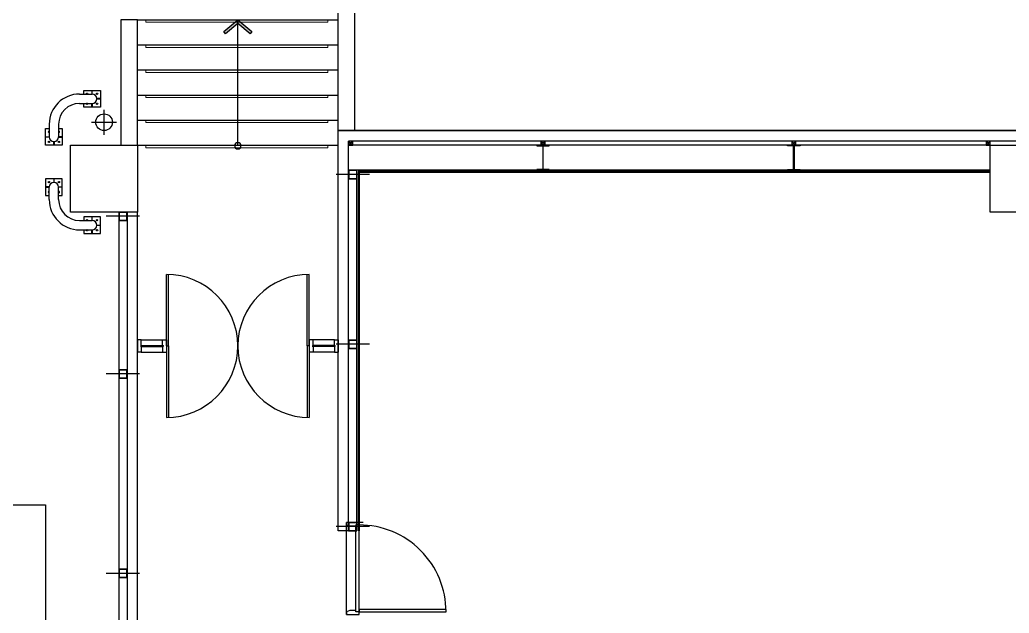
# Model space of a CAD drawing. Header units: millimetres. Extents: x 8456 to 190005487, y 619 to 455456909.
# Drawn here: x 209829 to 211652, y 159517 to 160610 of the extents above; entities that cross this region are included whole.
import ezdxf

# ---------------------------------------------------------------- set-up
doc = ezdxf.new("R2010")
doc.units = ezdxf.units.MM
doc.header["$LTSCALE"] = 400
doc.header["$MEASUREMENT"] = 0
doc.linetypes.add('CEN', pattern=[62, 60, -1, 0, -1])
doc.linetypes.add('HID', pattern=[2, 1.1, -0.9])
doc.layers.get('0').update_dxf_attribs({"linetype": 'CONTINUOUS'})
doc.layers.get('Defpoints').update_dxf_attribs({"color": 153, "linetype": 'CONTINUOUS'})
for name, color, linetype in [('A-PK', 6, 'CONTINUOUS'), ('AA-창호-문', 7, 'CONTINUOUS'), ('AA-창호-창', 4, 'CONTINUOUS'), ('CEN', 1, 'CEN'), ('COL', 2, 'CONTINUOUS'), ('FIN', 5, 'CONTINUOUS'), ('HID', 3, 'HID'), ('WAL', 3, 'CONTINUOUS'), ('석고보드', 4, 'CONTINUOUS'), ('우수홈통', 6, 'CONTINUOUS'), ('지하1층평면도$0$외벽벽체보강재', 210, 'CONTINUOUS'), ('지하1층평면도$0$하지재', 6, 'CONTINUOUS'), ('지하2층평면도$0$지상1충돌방지대', 6, 'CONTINUOUS'), ('판넬', 4, 'CONTINUOUS')]:
    doc.layers.add(name, color=color, linetype=linetype)
for name, color, linetype, lineweight in [('XR-평면도$0$A-DWXM-DOOR', 4, 'CONTINUOUS', 25), ('XR-평면도$0$A-SSXK-LEAD', 7, 'CONTINUOUS', 25), ('XR-평면도$0$A-SSXM-STAIR', 7, 'CONTINUOUS', 25), ('XR-평면도$0$A-SSXS-NONS', 8, 'CONTINUOUS', 18)]:
    doc.layers.add(name, color=color, linetype=linetype, lineweight=lineweight)

# ---------------------------------------------------------------- blocks, each defined once
blk = doc.blocks.new('A$C2DB436D3')
at = {"color": 8}
for p, q in [((26953.5, 23808.1, 2515.7), (26953.5, 27267.6, 2515.7)), ((26909.5, 23813.6, 2515.7), (26909.5, 27223.6, 2515.7)), ((26608.6, 24068.3, 2515.7), (26645.5, 24099.6, 2515.7)), ((26645.5, 24089.9, 2515.7), (26613.4, 24062.7, 2515.7)), ((26645.5, 24099.6, 2515.7), (26682.5, 24068.3, 2515.7)), ((26677.7, 24062.7, 2515.7), (26645.5, 24089.9, 2515.7)), ((26613.4, 24062.7, 2515.7), (26608.6, 24068.3, 2515.7)), ((26682.5, 24068.3, 2515.7), (26677.7, 24062.7, 2515.7)), ((26948, 23780.6, 2515.7), (26937, 23780.6, 2515.7)), ((26937, 23780.6, 2515.7), (26937, 23769.6, 2515.7)), ((26937, 23769.6, 2515.7), (26948, 23769.6, 2515.7)), ((26948, 23769.6, 2515.7), (26948, 23780.6, 2515.7)), ((27454, 23780.6, 2515.7), (27443, 23780.6, 2515.7)), ((27443, 23780.6, 2515.7), (27443, 23769.6, 2515.7)), ((27443, 23769.6, 2515.7), (27454, 23769.6, 2515.7)), ((27454, 23769.6, 2515.7), (27454, 23780.6, 2515.7)), ((28114, 23780.6, 2515.7), (28103, 23780.6, 2515.7)), ((28103, 23780.6, 2515.7), (28103, 23769.6, 2515.7)), ((28103, 23769.6, 2515.7), (28114, 23769.6, 2515.7)), ((28114, 23769.6, 2515.7), (28114, 23780.6, 2515.7)), ((28625.5, 23780.6, 2515.7), (28614.5, 23780.6, 2515.7)), ((28614.5, 23780.6, 2515.7), (28614.5, 23769.6, 2515.7)), ((28614.5, 23769.6, 2515.7), (28625.5, 23769.6, 2515.7)), ((28625.5, 23769.6, 2515.7), (28625.5, 23780.6, 2515.7))]:
    blk.add_line(p, q, dxfattribs=at)
for points in [[(26645.5, 24089.9, 2515.7), (26645.5, 24099.6, 2515.7), (26613.4, 24062.7, 2515.7), (26608.6, 24068.3, 2515.7)], [(26677.7, 24062.7, 2515.7), (26682.5, 24068.3, 2515.7), (26645.5, 24089.9, 2515.7), (26645.5, 24099.6, 2515.7)]]:
    blk.add_solid(points, dxfattribs=at)
at = {"layer": 'A-PK', "color": 8}
for p, q in [((25435.5, 22823.6, 2515.7), (26139.5, 22823.6, 2515.7)), ((26139.5, 22823.6, 2515.7), (26139.5, 21063.6, 2515.7))]:
    blk.add_line(p, q, dxfattribs=at)
at = {"layer": 'AA-창호-문', "color": 8}
for p, q in [((26457.4, 23241.6, 2515.7), (26457.4, 23429.7, 2515.7)), ((26462.9, 23241.6, 2515.7), (26462.9, 23429.6, 2515.7)), ((26828.1, 23241.6, 2515.7), (26828.1, 23429.6, 2515.7)), ((26833.6, 23241.6, 2515.7), (26833.6, 23429.7, 2515.7)), ((26457.4, 23241.6, 2515.7), (26462.9, 23241.6, 2515.7)), ((26457.4, 23241.6, 2515.7), (26457.4, 23053.5, 2515.7)), ((26462.9, 23241.6, 2515.7), (26462.9, 23053.5, 2515.7)), ((26833.6, 23241.6, 2515.7), (26828.1, 23241.6, 2515.7)), ((26828.1, 23241.6, 2515.7), (26828.1, 23053.5, 2515.7)), ((26833.6, 23241.6, 2515.7), (26833.6, 23053.5, 2515.7))]:
    blk.add_line(p, q, dxfattribs=at)
for centre, start, end in [((26457.4, 23241.6, 2515.7), 0, 90), ((26833.6, 23241.6, 2515.7), 90, 180), ((26457.4, 23241.6, 2515.7), 270, 0), ((26833.6, 23241.6, 2515.7), 180, 270)]:
    blk.add_arc(centre, 188.1, start, end, dxfattribs=at)
at = {"layer": 'AA-창호-창', "color": 8}
for p, q in [((26381.5, 23258.1, 2515.7), (26381.5, 23225.1, 2515.7)), ((26391.4, 23258.1, 2515.7), (26381.5, 23258.1, 2515.7)), ((26391.4, 23243.5, 2515.7), (26391.4, 23258.1, 2515.7)), ((26391.4, 23258.1, 2515.7), (26447.5, 23258.1, 2515.7)), ((26447.5, 23243.5, 2515.7), (26447.5, 23258.1, 2515.7)), ((26447.5, 23258.1, 2515.7), (26457.4, 23258.1, 2515.7)), ((26457.4, 23258.1, 2515.7), (26457.4, 23225.1, 2515.7)), ((26843.5, 23258.1, 2515.7), (26833.6, 23258.1, 2515.7)), ((26833.6, 23258.1, 2515.7), (26833.6, 23225.1, 2515.7)), ((26843.5, 23243.5, 2515.7), (26843.5, 23258.1, 2515.7)), ((26899.6, 23258.1, 2515.7), (26843.5, 23258.1, 2515.7)), ((26899.6, 23243.5, 2515.7), (26899.6, 23258.1, 2515.7)), ((26899.6, 23258.1, 2515.7), (26909.5, 23258.1, 2515.7)), ((26909.5, 23258.1, 2515.7), (26909.5, 23225.1, 2515.7)), ((26391.4, 23225.1, 2515.7), (26381.5, 23225.1, 2515.7)), ((26391.4, 23243.5, 2515.7), (26390.2, 23243.1, 2515.7)), ((26390.2, 23243.1, 2515.7), (26390.2, 23240, 2515.7)), ((26391.4, 23239.6, 2515.7), (26390.2, 23240, 2515.7)), ((26390.7, 23242.9, 2515.7), (26448.3, 23242.9, 2515.7)), ((26390.7, 23242.9, 2515.7), (26390.7, 23240.2, 2515.7)), ((26390.7, 23240.2, 2515.7), (26448.3, 23240.2, 2515.7)), ((26391.4, 23239.6, 2515.7), (26391.4, 23225.1, 2515.7)), ((26391.4, 23225.1, 2515.7), (26447.5, 23225.1, 2515.7)), ((26447.5, 23243.5, 2515.7), (26448.8, 23243.1, 2515.7)), ((26447.5, 23239.6, 2515.7), (26448.8, 23240, 2515.7)), ((26447.5, 23239.6, 2515.7), (26447.5, 23225.1, 2515.7)), ((26447.5, 23225.1, 2515.7), (26457.4, 23225.1, 2515.7)), ((26448.3, 23242.9, 2515.7), (26448.3, 23240.2, 2515.7)), ((26448.3, 23242.9, 2515.7), (26448.3, 23240.2, 2515.7)), ((26448.8, 23243.1, 2515.7), (26448.8, 23240, 2515.7)), ((26843.5, 23225.1, 2515.7), (26833.6, 23225.1, 2515.7)), ((26843.5, 23243.5, 2515.7), (26842.3, 23243.1, 2515.7)), ((26842.3, 23243.1, 2515.7), (26842.3, 23240, 2515.7)), ((26843.5, 23239.6, 2515.7), (26842.3, 23240, 2515.7)), ((26900.4, 23242.9, 2515.7), (26842.8, 23242.9, 2515.7)), ((26842.8, 23242.9, 2515.7), (26842.8, 23240.2, 2515.7)), ((26842.8, 23242.9, 2515.7), (26842.8, 23240.2, 2515.7)), ((26900.4, 23240.2, 2515.7), (26842.8, 23240.2, 2515.7)), ((26843.5, 23239.6, 2515.7), (26843.5, 23225.1, 2515.7)), ((26899.6, 23225.1, 2515.7), (26843.5, 23225.1, 2515.7)), ((26899.6, 23243.5, 2515.7), (26900.9, 23243.1, 2515.7)), ((26899.6, 23239.6, 2515.7), (26900.9, 23240, 2515.7)), ((26899.6, 23239.6, 2515.7), (26899.6, 23225.1, 2515.7)), ((26899.6, 23225.1, 2515.7), (26909.5, 23225.1, 2515.7)), ((26900.4, 23242.9, 2515.7), (26900.4, 23240.2, 2515.7)), ((26900.9, 23243.1, 2515.7), (26900.9, 23240, 2515.7))]:
    blk.add_line(p, q, dxfattribs=at)
at = {"layer": 'AA-창호-창', "color": 8, "elevation": 2515.7}
for points in [[(26391.4, 23243.7), (26392, 23243.4), (26392.2, 23243.2), (26392.3, 23242.9)], [(26391.4, 23239.4), (26392, 23239.7), (26392.2, 23239.9), (26392.3, 23240.2)], [(26447.5, 23243.7), (26446.9, 23243.4), (26446.8, 23243.2), (26446.7, 23242.9)], [(26447.5, 23239.4), (26446.9, 23239.7), (26446.8, 23239.9), (26446.7, 23240.2)], [(26843.5, 23243.7), (26844.1, 23243.4), (26844.3, 23243.2), (26844.4, 23242.9)], [(26843.5, 23239.4), (26844.1, 23239.7), (26844.3, 23239.9), (26844.4, 23240.2)], [(26899.6, 23243.7), (26899, 23243.4), (26898.9, 23243.2), (26898.8, 23242.9)], [(26899.6, 23239.4), (26899, 23239.7), (26898.9, 23239.9), (26898.8, 23240.2)]]:
    blk.add_lwpolyline(points, dxfattribs=at)
at = {"layer": 'CEN', "color": 8}
for p, q in [((26947.5, 23770.1, 2515.7), (26937.5, 23780, 2515.7)), ((26947.5, 23780, 2515.7), (26937.5, 23770.1, 2515.7)), ((27453.5, 23780, 2515.7), (27443.5, 23770.1, 2515.7)), ((27453.5, 23770.1, 2515.7), (27443.5, 23780, 2515.7)), ((28113.5, 23780, 2515.7), (28103.5, 23770.1, 2515.7)), ((28113.5, 23770.1, 2515.7), (28103.5, 23780, 2515.7)), ((28625, 23780, 2515.7), (28615, 23770.1, 2515.7)), ((28625, 23770.1, 2515.7), (28615, 23780, 2515.7))]:
    blk.add_line(p, q, dxfattribs=at)
at = {"layer": 'CEN', "color": 8, "elevation": 2515.7}
for points in [[(26992, 23692.6), (26904, 23692.6)], [(26387, 23582.6), (26299, 23582.6)], [(26992, 23246), (26904, 23246)], [(26387, 23167.9), (26299, 23167.9)], [(26992, 22766.4), (26904, 22766.4)], [(26387, 22643.2), (26299, 22643.2)]]:
    blk.add_lwpolyline(points, dxfattribs=at)
at = {"layer": 'COL', "color": 8}
for p, q in [((26205.5, 23769.6, 2515.7), (26381.5, 23769.6, 2515.7)), ((26205.5, 23593.6, 2515.7), (26205.5, 23769.6, 2515.7)), ((26381.5, 23769.6, 2515.7), (26381.5, 23593.6, 2515.7)), ((28625.5, 23769.6, 2515.7), (28801.5, 23769.6, 2515.7)), ((28625.5, 23593.6, 2515.7), (28625.5, 23769.6, 2515.7)), ((26381.5, 23593.6, 2515.7), (26205.5, 23593.6, 2515.7)), ((28801.5, 23593.6, 2515.7), (28625.5, 23593.6, 2515.7))]:
    blk.add_line(p, q, dxfattribs=at)
at = {"layer": 'Defpoints', "color": 8}
blk.add_line((26975.5, 22777.4, 2515.7), (26931.5, 22777.4, 2515.7), dxfattribs=at)
at = {"layer": 'FIN', "color": 8}
for p, q in [((28625.5, 23769.6, 2515.7), (26937, 23769.6, 2515.7)), ((28625.5, 23703.6, 2515.7), (26937, 23703.6, 2515.7)), ((26959, 22755.4, 2515.7), (26959, 23703.6, 2515.7)), ((26332, 23571.6, 2515.7), (26332, 21080.1, 2515.7))]:
    blk.add_line(p, q, dxfattribs=at)
at = {"layer": 'HID', "color": 8}
blk.add_line((26953.5, 23808.1, 2515.7), (31221.5, 23808.1, 2515.7), dxfattribs=at)
at = {"layer": 'WAL', "color": 8, "elevation": 2515.7}
for points in [[(26959, 23681.6), (26959, 23703.6), (26937, 23703.6), (26937, 23681.6)], [(26958.2, 23682.4), (26958.2, 23702.7), (26937.9, 23702.7), (26937.9, 23682.4)], [(26354, 23571.6), (26354, 23593.6), (26332, 23593.6), (26332, 23571.6)], [(26353.2, 23572.4), (26353.2, 23592.7), (26332.9, 23592.7), (26332.9, 23572.4)], [(26959, 23235), (26959, 23257), (26937, 23257), (26937, 23235)], [(26958.2, 23235.8), (26958.2, 23256.1), (26937.9, 23256.1), (26937.9, 23235.8)], [(26354, 23156.9), (26354, 23178.9), (26332, 23178.9), (26332, 23156.9)], [(26353.2, 23157.7), (26353.2, 23178), (26332.9, 23178), (26332.9, 23157.7)], [(26959, 22755.4), (26959, 22777.4), (26937, 22777.4), (26937, 22755.4)], [(26958.2, 22756.2), (26958.2, 22776.5), (26937.9, 22776.5), (26937.9, 22756.2)], [(26354, 22632.2), (26354, 22654.2), (26332, 22654.2), (26332, 22632.2)], [(26353.2, 22633), (26353.2, 22653.3), (26332.9, 22653.3), (26332.9, 22633)]]:
    blk.add_lwpolyline(points, close=True, dxfattribs=at)
at = {"layer": 'XR-평면도$0$A-DWXM-DOOR', "color": 8}
for p, q in [((26931.5, 22535.4, 2515.7), (26931.5, 22777.4, 2515.7)), ((26955.7, 22545.3, 2515.7), (26955.7, 22767.5, 2515.7)), ((26964.5, 22535.4, 2515.7), (26964.5, 22777.4, 2515.7))]:
    blk.add_line(p, q, dxfattribs=at)
at = {"layer": 'XR-평면도$0$A-DWXM-DOOR', "color": 8, "elevation": 2515.7}
for points in [[(26964.5, 22777.4), (26964.5, 22770.8), (26955.7, 22770.8), (26955.7, 22767.5), (26940.3, 22767.5), (26931.5, 22770.8), (26931.5, 22777.4)], [(27193.3, 22542), (27193.3, 22548.6), (26964.5, 22548.6), (26964.5, 22542)], [(26964.5, 22535.4), (26964.5, 22542), (26955.7, 22542), (26955.7, 22545.3), (26940.3, 22545.3), (26931.5, 22542), (26931.5, 22535.4)]]:
    blk.add_lwpolyline(points, close=True, dxfattribs=at)
blk.add_lwpolyline([(26964.5, 22542), (27193.3, 22542, 0.414214), (26964.5, 22770.8, 1)], format="xyb", dxfattribs=at)
at = {"layer": 'XR-평면도$0$A-SSXK-LEAD', "color": 8}
blk.add_line((26645.5, 23769.6, 2515.7), (26645.5, 24099.6, 2515.7), dxfattribs=at)
for start, end in [(90, 270), (270, 90)]:
    blk.add_arc((26645.5, 23767.9, 2515.7), 8.25, start, end, dxfattribs=at)
at = {"layer": 'XR-평면도$0$A-SSXM-STAIR', "color": 8}
for p, q in [((26381.5, 24099.6, 2515.7), (26337.5, 24099.6, 2515.7)), ((26337.5, 24099.6, 2515.7), (26337.5, 23769.6, 2515.7)), ((26381.5, 24099.6, 2515.7), (26909.5, 24099.6, 2515.7)), ((26381.5, 23769.6, 2515.7), (26381.5, 24099.6, 2515.7)), ((26381.5, 24033.6, 2515.7), (26909.5, 24033.6, 2515.7)), ((26381.5, 23967.6, 2515.7), (26909.5, 23967.6, 2515.7)), ((26381.5, 23901.6, 2515.7), (26909.5, 23901.6, 2515.7)), ((26381.5, 23835.6, 2515.7), (26909.5, 23835.6, 2515.7)), ((26381.5, 23769.6, 2515.7), (26909.5, 23769.6, 2515.7))]:
    blk.add_line(p, q, dxfattribs=at)
at = {"layer": 'XR-평면도$0$A-SSXS-NONS', "color": 8}
for p, q in [((26403.5, 24099.6, 2515.7), (26403.5, 24093, 2515.7)), ((26403.5, 24093, 2515.7), (26882, 24093, 2515.7)), ((26882, 24093, 2515.7), (26882, 24099.6, 2515.7)), ((26403.5, 24033.6, 2515.7), (26403.5, 24027, 2515.7)), ((26882, 24027, 2515.7), (26882, 24033.6, 2515.7)), ((26403.5, 24027, 2515.7), (26882, 24027, 2515.7)), ((26403.5, 23967.6, 2515.7), (26403.5, 23961, 2515.7)), ((26403.5, 23961, 2515.7), (26882, 23961, 2515.7)), ((26882, 23961, 2515.7), (26882, 23967.6, 2515.7)), ((26403.5, 23901.6, 2515.7), (26403.5, 23895, 2515.7)), ((26882, 23895, 2515.7), (26882, 23901.6, 2515.7)), ((26403.5, 23895, 2515.7), (26882, 23895, 2515.7)), ((26403.5, 23835.6, 2515.7), (26403.5, 23829, 2515.7)), ((26403.5, 23829, 2515.7), (26882, 23829, 2515.7)), ((26882, 23829, 2515.7), (26882, 23835.6, 2515.7)), ((26403.5, 23769.6, 2515.7), (26403.5, 23763, 2515.7)), ((26882, 23763, 2515.7), (26882, 23769.6, 2515.7)), ((26403.5, 23763, 2515.7), (26882, 23763, 2515.7))]:
    blk.add_line(p, q, dxfattribs=at)
at = {"layer": '석고보드', "color": 8}
for p, q in [((28625.5, 23808.1, 2515.7), (26964.5, 23808.1, 2515.7)), ((28625.5, 23700.8, 2515.7), (26961.8, 23700.8, 2515.7)), ((26961.8, 23700.8, 2515.7), (26961.8, 22755.4, 2515.7)), ((26964.5, 23698.1, 2515.7), (26964.5, 22755.4, 2515.7)), ((28625.5, 23698.1, 2515.7), (26964.5, 23698.1, 2515.7)), ((26937, 22755.4, 2515.7), (26909.5, 22755.4, 2515.7))]:
    blk.add_line(p, q, dxfattribs=at)
at = {"layer": '우수홈통', "color": 8}
for p, q in [((26293.5, 23797.1, 2515.7), (26293.5, 23863.1, 2515.7)), ((26260.5, 23830.1, 2515.7), (26326.5, 23830.1, 2515.7))]:
    blk.add_line(p, q, dxfattribs=at)
blk.add_circle((26293.5, 23830.1, 2515.7), 22, dxfattribs=at)
at = {"layer": '지하1층평면도$0$외벽벽체보강재', "color": 8}
for p, q in [((27465, 23769.6, 2515.7), (27432, 23769.6, 2515.7)), ((27432, 23769.6, 2515.7), (27432, 23767.6, 2515.7)), ((27465, 23767.6, 2515.7), (27465, 23769.6, 2515.7)), ((28092, 23767.6, 2515.7), (28092, 23769.6, 2515.7)), ((28092, 23769.6, 2515.7), (28125, 23769.6, 2515.7)), ((28125, 23769.6, 2515.7), (28125, 23767.6, 2515.7)), ((27432, 23767.6, 2515.7), (27447.8, 23767.6, 2515.7)), ((27447.8, 23767.6, 2515.7), (27447.8, 23705.5, 2515.7)), ((27449.3, 23705.5, 2515.7), (27449.3, 23767.6, 2515.7)), ((27449.3, 23767.6, 2515.7), (27465, 23767.6, 2515.7)), ((28107.8, 23767.6, 2515.7), (28092, 23767.6, 2515.7)), ((28107.8, 23705.5, 2515.7), (28107.8, 23767.6, 2515.7)), ((28125, 23767.6, 2515.7), (28109.3, 23767.6, 2515.7)), ((28109.3, 23767.6, 2515.7), (28109.3, 23705.5, 2515.7)), ((27447.8, 23705.5, 2515.7), (27432, 23705.5, 2515.7)), ((27432, 23705.5, 2515.7), (27432, 23703.6, 2515.7)), ((27432, 23703.6, 2515.7), (27465, 23703.6, 2515.7)), ((27465, 23705.5, 2515.7), (27449.3, 23705.5, 2515.7)), ((27465, 23703.6, 2515.7), (27465, 23705.5, 2515.7)), ((28092, 23703.6, 2515.7), (28092, 23705.5, 2515.7)), ((28092, 23705.5, 2515.7), (28107.8, 23705.5, 2515.7)), ((28125, 23703.6, 2515.7), (28092, 23703.6, 2515.7)), ((28109.3, 23705.5, 2515.7), (28125, 23705.5, 2515.7)), ((28125, 23705.5, 2515.7), (28125, 23703.6, 2515.7))]:
    blk.add_line(p, q, dxfattribs=at)
at = {"layer": '지하1층평면도$0$하지재', "color": 8}
for p, q in [((26947.5, 23780, 2515.7), (26937.5, 23780, 2515.7)), ((26937.5, 23780, 2515.7), (26937.5, 23770.1, 2515.7)), ((26937.5, 23770.1, 2515.7), (26947.5, 23770.1, 2515.7)), ((26947.5, 23770.1, 2515.7), (26947.5, 23780, 2515.7)), ((27453.5, 23780, 2515.7), (27443.5, 23780, 2515.7)), ((27443.5, 23780, 2515.7), (27443.5, 23770.1, 2515.7)), ((27443.5, 23770.1, 2515.7), (27453.5, 23770.1, 2515.7)), ((27453.5, 23770.1, 2515.7), (27453.5, 23780, 2515.7)), ((28113.5, 23780, 2515.7), (28103.5, 23780, 2515.7)), ((28103.5, 23780, 2515.7), (28103.5, 23770.1, 2515.7)), ((28103.5, 23770.1, 2515.7), (28113.5, 23770.1, 2515.7)), ((28113.5, 23770.1, 2515.7), (28113.5, 23780, 2515.7)), ((28625, 23780, 2515.7), (28615, 23780, 2515.7)), ((28615, 23780, 2515.7), (28615, 23770.1, 2515.7)), ((28615, 23770.1, 2515.7), (28625, 23770.1, 2515.7)), ((28625, 23770.1, 2515.7), (28625, 23780, 2515.7))]:
    blk.add_line(p, q, dxfattribs=at)
at = {"layer": '지하2층평면도$0$지상1충돌방지대', "color": 8}
for p, q in [((26228.9, 23904.2, 2515.7), (26261.9, 23904.2, 2515.7)), ((26261.4, 23913, 2515.7), (26261.4, 23904.2, 2515.7)), ((26262.3, 23913, 2515.7), (26261.4, 23913, 2515.7)), ((26262.3, 23904.2, 2515.7), (26262.3, 23913, 2515.7)), ((26228.9, 23879.6, 2515.7), (26261.9, 23879.6, 2515.7)), ((26261.4, 23870.8, 2515.7), (26261.4, 23879.6, 2515.7)), ((26262.3, 23879.6, 2515.7), (26262.3, 23870.8, 2515.7)), ((26283, 23892.3, 2515.7), (26274.2, 23892.3, 2515.7)), ((26274.2, 23891.4, 2515.7), (26283, 23891.4, 2515.7)), ((26283, 23891.4, 2515.7), (26283, 23892.3, 2515.7)), ((26262.3, 23870.8, 2515.7), (26261.4, 23870.8, 2515.7)), ((26149.2, 23824.6, 2515.7), (26149.2, 23791.6, 2515.7)), ((26173.9, 23824.6, 2515.7), (26173.9, 23791.6, 2515.7)), ((26140.4, 23792, 2515.7), (26149.2, 23792, 2515.7)), ((26140.4, 23791.1, 2515.7), (26140.4, 23792, 2515.7)), ((26149.2, 23791.1, 2515.7), (26140.4, 23791.1, 2515.7)), ((26161.1, 23770.4, 2515.7), (26161.1, 23779.2, 2515.7)), ((26162, 23770.4, 2515.7), (26161.1, 23770.4, 2515.7)), ((26162, 23779.2, 2515.7), (26162, 23770.4, 2515.7)), ((26182.7, 23792, 2515.7), (26173.9, 23792, 2515.7)), ((26173.9, 23791.1, 2515.7), (26182.7, 23791.1, 2515.7)), ((26182.7, 23791.1, 2515.7), (26182.7, 23792, 2515.7)), ((26162, 23680.7, 2515.7), (26161.1, 23680.7, 2515.7)), ((26161.1, 23680.7, 2515.7), (26161.1, 23671.9, 2515.7)), ((26162, 23671.9, 2515.7), (26162, 23680.7, 2515.7)), ((26140.4, 23660, 2515.7), (26140.4, 23659.1, 2515.7)), ((26149.2, 23660, 2515.7), (26140.4, 23660, 2515.7)), ((26140.4, 23659.1, 2515.7), (26149.2, 23659.1, 2515.7)), ((26149.2, 23626.6, 2515.7), (26149.2, 23659.6, 2515.7)), ((26173.9, 23660, 2515.7), (26182.7, 23660, 2515.7)), ((26173.9, 23626.6, 2515.7), (26173.9, 23659.6, 2515.7)), ((26182.7, 23659.1, 2515.7), (26173.9, 23659.1, 2515.7)), ((26182.7, 23660, 2515.7), (26182.7, 23659.1, 2515.7)), ((26228.9, 23571.6, 2515.7), (26261.9, 23571.6, 2515.7)), ((26262.3, 23580.4, 2515.7), (26261.4, 23580.4, 2515.7)), ((26261.4, 23580.4, 2515.7), (26261.4, 23571.5, 2515.7)), ((26262.3, 23571.5, 2515.7), (26262.3, 23580.4, 2515.7)), ((26228.9, 23546.9, 2515.7), (26261.9, 23546.9, 2515.7)), ((26261.4, 23538.1, 2515.7), (26261.4, 23546.9, 2515.7)), ((26262.3, 23538.1, 2515.7), (26261.4, 23538.1, 2515.7)), ((26262.3, 23546.9, 2515.7), (26262.3, 23538.1, 2515.7)), ((26274.2, 23559.7, 2515.7), (26283, 23559.7, 2515.7)), ((26283, 23558.8, 2515.7), (26274.2, 23558.8, 2515.7)), ((26283, 23559.7, 2515.7), (26283, 23558.8, 2515.7))]:
    blk.add_line(p, q, dxfattribs=at)
at = {"layer": '지하2층평면도$0$지상1충돌방지대', "color": 8, "elevation": 2515.7}
for points in [[(26239.9, 23904.2), (26239.9, 23913.9), (26283.9, 23913.9), (26283.9, 23869.9)], [(26283.9, 23869.9), (26239.9, 23869.9), (26239.9, 23879.6)], [(26183.5, 23769.6), (26139.5, 23769.6), (26139.5, 23813.6), (26149.2, 23813.6)], [(26173.9, 23813.6), (26183.5, 23813.6), (26183.5, 23769.6)], [(26183.5, 23681.6), (26139.5, 23681.6), (26139.5, 23637.6), (26149.2, 23637.6)], [(26173.9, 23637.6), (26183.5, 23637.6), (26183.5, 23681.6)], [(26283.9, 23581.2), (26239.9, 23581.2), (26239.9, 23571.6)], [(26239.9, 23546.9), (26239.9, 23537.2), (26283.9, 23537.2), (26283.9, 23581.2)]]:
    blk.add_lwpolyline(points, dxfattribs=at)
at = {"layer": '지하2층평면도$0$지상1충돌방지대', "color": 8}
for centre in [(26248.7, 23905.1, 2515.7), (26275.1, 23905.1, 2515.7), (26248.7, 23878.7, 2515.7), (26275.1, 23878.7, 2515.7), (26148.3, 23778.4, 2515.7), (26174.7, 23778.4, 2515.7), (26148.3, 23672.8, 2515.7), (26174.7, 23672.8, 2515.7), (26248.7, 23572.4, 2515.7), (26275.1, 23572.4, 2515.7), (26248.7, 23546, 2515.7), (26275.1, 23546, 2515.7)]:
    blk.add_circle(centre, 1.76, dxfattribs=at)
for centre, radius, start, end in [((26228.9, 23824.6, 2515.7), 79.6, 90, 180), ((26261.9, 23891.9, 2515.7), 12.3, 270, 90), ((26228.9, 23824.6, 2515.7), 55, 90, 180), ((26148.3, 23804.8, 2515.7), 1.76, 60, 300), ((26174.7, 23804.8, 2515.7), 1.76, 240, 120), ((26161.5, 23791.6, 2515.7), 12.3, 180, 0), ((26161.5, 23659.6, 2515.7), 12.3, 0, 180), ((26148.3, 23646.4, 2515.7), 1.76, 60, 300), ((26174.7, 23646.4, 2515.7), 1.76, 240, 120), ((26228.9, 23626.6, 2515.7), 79.6, 180, 270), ((26228.9, 23626.6, 2515.7), 55, 180, 270), ((26261.9, 23559.2, 2515.7), 12.3, 270, 90)]:
    blk.add_arc(centre, radius, start, end, dxfattribs=at)
at = {"layer": '판넬', "color": 8}
for p, q in [((26909.5, 22755.4, 2515.7), (26909.5, 23813.6, 2515.7)), ((26909.5, 23808.1, 2515.7), (31260, 23808.1, 2515.7)), ((26937, 22755.4, 2515.7), (26937, 23780.6, 2515.7)), ((26354, 23593.6, 2515.7), (26354, 21019.6, 2515.7)), ((26381.5, 21019.6, 2515.7), (26381.5, 23593.6, 2515.7))]:
    blk.add_line(p, q, dxfattribs=at)
at = {"layer": '판넬', "color": 8, "linetype": 'Continuous'}
for p, q in [((30356.4, 23808.1, 2515.7), (26909.5, 23808.1, 2515.7)), ((31232.5, 23780.6, 2515.7), (26937, 23780.6, 2515.7))]:
    blk.add_line(p, q, dxfattribs=at)

msp = doc.modelspace()

# ---------------------------------------------------------------- block references
at = {"xscale": 0.7, "yscale": 0.7, "zscale": 0.7}
msp.add_blockref('A$C2DB436D3', (191579.1, 143740.2, -160.1), dxfattribs=at)

doc.saveas('drawing.dxf')
